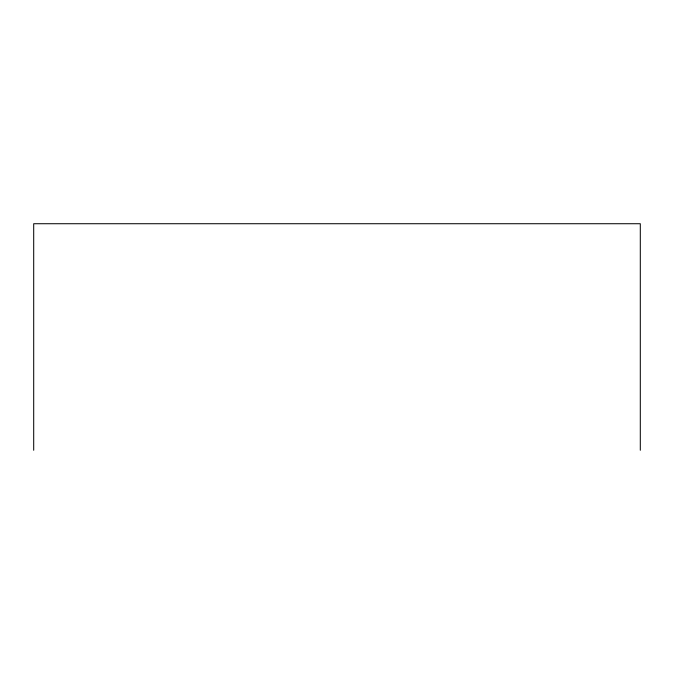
<?xml version="1.0" encoding="UTF-8"?>
<svg xmlns="http://www.w3.org/2000/svg" width="674" height="674" viewBox="0 0 674 674"><rect width="100%" height="100%" fill="white"/><g stroke="black" fill="none" stroke-linecap="round" stroke-linejoin="round"><path stroke-width="1.01" d="M640.3 450.274L640.3 223.726L33.7 223.726L33.7 450.274"/></g></svg>
